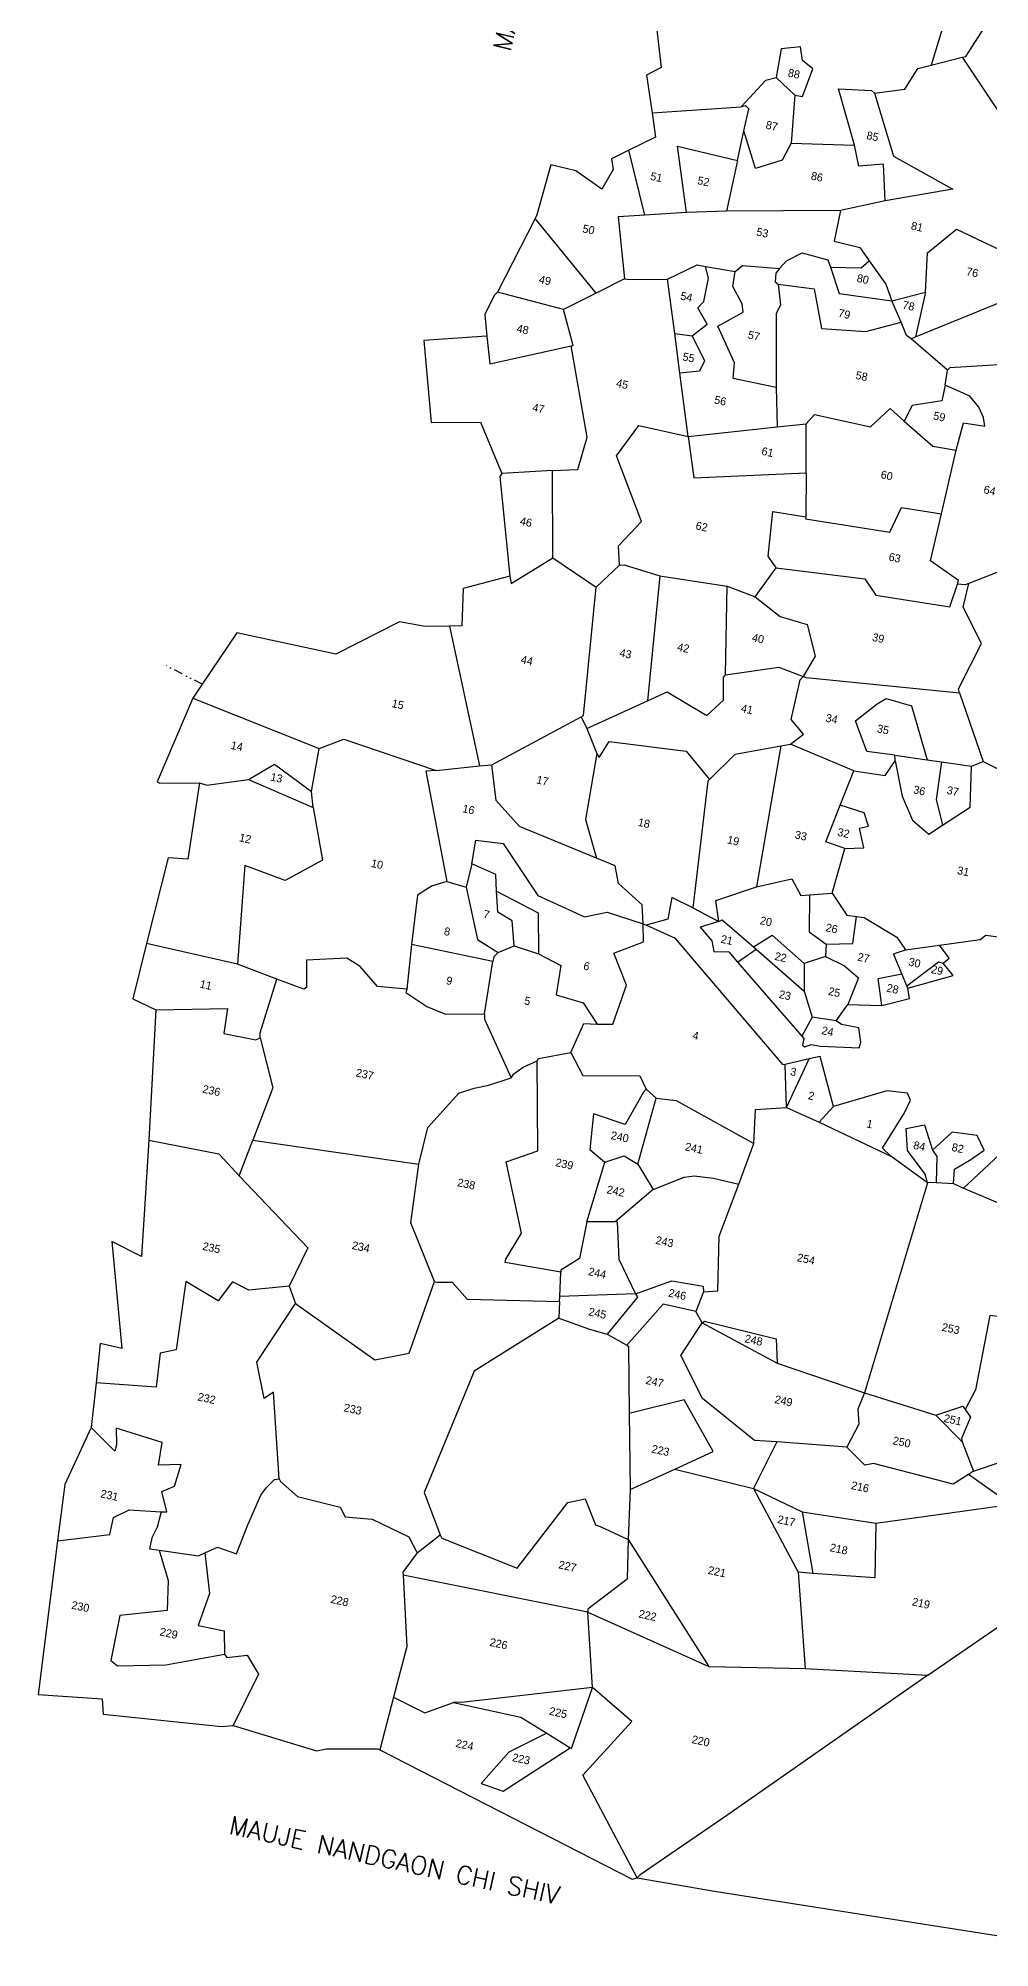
# Model space of a CAD drawing. Header units: metres. Extents: x 258512 to 260242, y 2187340 to 2189032.
# Drawn here: x 258512 to 259050, y 2187371 to 2188450 of the extents above; entities that cross this region are included whole.
import ezdxf

# ---------------------------------------------------------------- set-up
doc = ezdxf.new("R2010")
doc.units = ezdxf.units.M
doc.linetypes.add('DIVIDE', pattern=[1.25, 0.5, -0.25, 0, -0.25, 0, -0.25])
for name, color, linetype in [('POLY_PARCEL', 6, 'Continuous'), ('TEXT_MAPOUT', 7, 'Continuous'), ('TEXT_PARCEL', 7, 'Continuous'), ('V_BOUND_LINE', 7, 'Continuous'), ('V_DIVIDE_LINE', 7, 'DIVIDE')]:
    doc.layers.add(name, color=color, linetype=linetype)
doc.styles.get("Standard").update_dxf_attribs({"font": 'simplex.shx'})
doc.styles.add('TEXT_MAP', font='', dxfattribs={"height": 1.8})
doc.styles.get('TEXT_MAP').set_extended_font_data('Kruti Dev 050')

msp = doc.modelspace()

# ---------------------------------------------------------------- linework, layer by layer
at = {"layer": 'POLY_PARCEL'}
for p, q in [((259029.7, 2188477.1), (259016.7, 2188434.5)), ((259036.2, 2188439.5), (259051.9, 2188463.7)), ((258932, 2188443.8), (258929.2, 2188427.5)), ((258942.9, 2188444.9), (258932, 2188443.8)), ((258944, 2188437.2), (258942.9, 2188444.9)), ((258949.8, 2188432.5), (258944, 2188437.2)), ((259016.7, 2188434.5), (259034.3, 2188439)), ((259034.3, 2188439), (259036.2, 2188439.5)), ((259034.3, 2188439), (259070.5, 2188384.6)), ((258909.5, 2188411), (258923.3, 2188426)), ((258923.3, 2188426), (258929.2, 2188427.5)), ((258929.2, 2188427.5), (258939.7, 2188417.5)), ((258944.1, 2188416.9), (258949.8, 2188432.5)), ((259001.9, 2188421), (259009.2, 2188432.6)), ((259009.2, 2188432.6), (259016.7, 2188434.5)), ((258939.7, 2188417.5), (258937.7, 2188390.4)), ((258939.7, 2188417.5), (258944.1, 2188416.9)), ((258973.4, 2188389.4), (258964.3, 2188421.1)), ((258964.3, 2188421.1), (258983, 2188420.3)), ((258983, 2188420.3), (258984.8, 2188418.8)), ((258984.8, 2188418.8), (259001.9, 2188421)), ((258984.8, 2188418.8), (258995.4, 2188383.1)), ((258859.1, 2188407.6), (258909.5, 2188411)), ((258912, 2188411.5), (258909.5, 2188411)), ((258911, 2188397.5), (258913.7, 2188409.9)), ((258913.7, 2188409.9), (258912, 2188411.5)), ((258907.3, 2188380.7), (258911, 2188397.5)), ((258917.6, 2188376.1), (258911, 2188397.5)), ((258855, 2188349.8), (258845.9, 2188386.5)), ((258878.5, 2188351.4), (258873.5, 2188388.8)), ((258873.5, 2188388.8), (258907.3, 2188380.7)), ((258937.7, 2188390.4), (258932.5, 2188380.9)), ((258937.7, 2188390.4), (258973.4, 2188389.4)), ((258975.8, 2188377.4), (258973.4, 2188389.4)), ((258973.4, 2188389.4), (258973.4, 2188389.4)), ((258995.4, 2188383.1), (259029, 2188364.4)), ((258907.3, 2188380.7), (258901.2, 2188352.1)), ((258932.5, 2188380.9), (258917.6, 2188376.1)), ((258989.7, 2188378.7), (258975.8, 2188377.4)), ((258990.7, 2188357.9), (258989.7, 2188378.7)), ((259029, 2188364.4), (258990.7, 2188357.9)), ((258855, 2188349.8), (258839.9, 2188348.8)), ((258878.5, 2188351.4), (258855, 2188349.8)), ((258901.2, 2188352.1), (258878.5, 2188351.4)), ((258965.5, 2188352.4), (258901.2, 2188352.1)), ((258901.2, 2188352.1), (258901.2, 2188352.1)), ((258965.5, 2188352.4), (258962, 2188335.2)), ((258990.7, 2188357.9), (258965.5, 2188352.4)), ((258965.5, 2188352.4), (258965.5, 2188352.4)), ((258827.5, 2188305.8), (258793.1, 2188348)), ((258839.9, 2188348.8), (258843.6, 2188313.8)), ((259014.6, 2188328.6), (259031.1, 2188341.8)), ((259031.1, 2188341.8), (259109.1, 2188304.6)), ((258935, 2188324.1), (258943.9, 2188328.5)), ((258943.9, 2188328.5), (258958.4, 2188324.6)), ((258962, 2188335.2), (258976.5, 2188331.5)), ((258976.5, 2188331.5), (258976.5, 2188331.5)), ((258976.5, 2188331.5), (258981.7, 2188324.1)), ((259013.6, 2188306.3), (259014.6, 2188328.6)), ((258867.9, 2188313.6), (258884.6, 2188321.7)), ((258884.6, 2188321.7), (258889.3, 2188320.8)), ((258890.9, 2188314.2), (258889.3, 2188320.8)), ((258889.3, 2188320.8), (258906.1, 2188317.9)), ((258904.7, 2188309.6), (258906.1, 2188317.9)), ((258906.1, 2188317.9), (258910.2, 2188321.3)), ((258910.2, 2188321.3), (258931.1, 2188319.6)), ((258931.1, 2188319.6), (258929, 2188317.1)), ((258931.1, 2188319.6), (258935, 2188324.1)), ((258935, 2188324.1), (258935, 2188324.1)), ((258958.4, 2188324.6), (258959.8, 2188320.5)), ((258959.8, 2188320.5), (258964.8, 2188305.5)), ((258959.8, 2188320.5), (258977.2, 2188320.1)), ((258977.2, 2188320.1), (258981.7, 2188324.1)), ((258981.7, 2188324.1), (258991.1, 2188310.8)), ((258843.6, 2188313.8), (258827.5, 2188305.8)), ((258843.6, 2188313.8), (258846.6, 2188313.4)), ((258846.6, 2188313.4), (258867.9, 2188313.6)), ((258871.9, 2188282.9), (258867.9, 2188313.6)), ((258888.3, 2188301.1), (258890.9, 2188314.2)), ((258909.9, 2188299.7), (258904.7, 2188309.6)), ((258929, 2188317.1), (258928.7, 2188312.2)), ((258928.7, 2188312.2), (258930.3, 2188310.8)), ((258930.3, 2188310.8), (258950.7, 2188308.2)), ((258930.3, 2188310.8), (258931.6, 2188299.2)), ((258950.7, 2188308.2), (258954.8, 2188285.8)), ((258991.1, 2188310.8), (258994.5, 2188301.5)), ((259007.9, 2188281), (259083.3, 2188311.9)), ((258809, 2188296.5), (258771.8, 2188306.3)), ((258827.5, 2188305.8), (258809, 2188296.5)), ((258814.5, 2188276.2), (258809, 2188296.5)), ((258884.9, 2188297.4), (258888.3, 2188301.1)), ((258890.2, 2188288.3), (258884.9, 2188297.4)), ((258910.5, 2188295), (258909.9, 2188299.7)), ((258931.6, 2188299.2), (258929.2, 2188294.1)), ((258964.8, 2188305.5), (258994.5, 2188301.5)), ((258994.5, 2188301.5), (259013.6, 2188306.3)), ((258999.7, 2188289.4), (258994.5, 2188301.5)), ((259013.6, 2188306.3), (259007.9, 2188281)), ((258881.8, 2188281.6), (258890.2, 2188288.3)), ((258896.2, 2188287.1), (258910.5, 2188295)), ((258905.7, 2188266.3), (258896.2, 2188287.1)), ((258929.2, 2188294.1), (258929.2, 2188252.5)), ((258954.8, 2188285.8), (258979.8, 2188284)), ((258979.8, 2188284), (258999.7, 2188289.4)), ((259002.8, 2188281.9), (258999.7, 2188289.4)), ((258765.7, 2188281.4), (258767.4, 2188265.8)), ((258767.4, 2188265.8), (258813.4, 2188275.9)), ((258813.4, 2188275.9), (258814.5, 2188276.2)), ((258822.5, 2188224.4), (258813.4, 2188275.9)), ((258871.9, 2188282.9), (258881.8, 2188281.6)), ((258874.8, 2188260.6), (258871.9, 2188282.9)), ((258881.8, 2188281.6), (258888.7, 2188267.5)), ((259005.5, 2188280), (259002.8, 2188281.9)), ((259005.5, 2188280), (259007.9, 2188281)), ((259025.9, 2188262.3), (259005.5, 2188280)), ((258888.7, 2188267.5), (258885.9, 2188261.6)), ((258904.9, 2188257.6), (258905.7, 2188266.3)), ((259027.2, 2188263.5), (259025.9, 2188262.3)), ((259070.2, 2188266.2), (259027.2, 2188263.5)), ((258885.9, 2188261.6), (258874.8, 2188260.6)), ((258879.5, 2188224.8), (258874.8, 2188260.6)), ((258929.2, 2188252.5), (258904.9, 2188257.6)), ((258929.2, 2188252.5), (258929.7, 2188230.3)), ((259024.7, 2188253.8), (259022.7, 2188245)), ((259024.7, 2188253.8), (259025.9, 2188262.3)), ((259038.6, 2188247.5), (259024.7, 2188253.8)), ((259005.9, 2188242.3), (259001.5, 2188233.5)), ((259022.7, 2188245), (259005.9, 2188242.3)), ((259043.7, 2188241.3), (259038.6, 2188247.5)), ((258839, 2188213.8), (258851.7, 2188231)), ((258851.7, 2188231), (258879.5, 2188224.8)), ((258929.7, 2188230.3), (258946.2, 2188231.9)), ((258946.2, 2188231.9), (258950.9, 2188237.2)), ((258946.2, 2188204.3), (258946.2, 2188231.9)), ((258950.9, 2188237.2), (258982.4, 2188230.3)), ((258982.4, 2188230.3), (258993.6, 2188240.5)), ((258993.6, 2188240.5), (259001.5, 2188233.5)), ((259001.5, 2188233.5), (259017.6, 2188219.3)), ((259030.8, 2188217), (259034.9, 2188232.5)), ((259034.9, 2188232.5), (259047, 2188230.7)), ((259046.3, 2188235.5), (259043.7, 2188241.3)), ((259047, 2188230.7), (259046.3, 2188235.5)), ((258817.2, 2188206.2), (258822.5, 2188224.4)), ((258879.5, 2188224.8), (258929.7, 2188230.3)), ((258879.5, 2188224.8), (258882.7, 2188201.5)), ((258879.5, 2188224.8), (258879.5, 2188224.8)), ((258853.1, 2188176.8), (258839, 2188213.8)), ((259017.6, 2188219.3), (259030.8, 2188217)), ((259022.5, 2188181.1), (259030.8, 2188217)), ((258802.8, 2188205.5), (258774.3, 2188203.9)), ((258802.8, 2188205.5), (258817.2, 2188206.2)), ((258803.1, 2188156.2), (258802.8, 2188205.5)), ((258882.7, 2188201.5), (258946.2, 2188204.3)), ((258946.2, 2188204.3), (258945.9, 2188179.4)), ((258924.7, 2188157.1), (258927.3, 2188182.5)), ((258927.3, 2188182.5), (258945.9, 2188179.4)), ((258945.9, 2188179.4), (258945.8, 2188178.2)), ((258945.8, 2188178.2), (258993.3, 2188170.8)), ((258993.3, 2188170.8), (258999.9, 2188184.6)), ((258999.9, 2188184.6), (259022.5, 2188181.1)), ((259016.4, 2188154.5), (259022.5, 2188181.1)), ((258840.2, 2188163.1), (258853.1, 2188176.8)), ((258779.6, 2188141.7), (258803.1, 2188156.2)), ((258803.1, 2188156.2), (258803.1, 2188156.2)), ((258803.1, 2188156.2), (258827.6, 2188139.7)), ((258840.7, 2188152.1), (258840.2, 2188163.1)), ((258929.1, 2188150.6), (258924.7, 2188157.1)), ((258778.8, 2188145.8), (258779.6, 2188141.7)), ((258827.6, 2188139.7), (258840.7, 2188152.1)), ((258840.7, 2188152.1), (258843.3, 2188152.2)), ((258843.3, 2188152.2), (258863.4, 2188146)), ((258863.4, 2188146), (258856.6, 2188075.5)), ((258863.4, 2188146), (258901.6, 2188140.3)), ((258917.4, 2188134.3), (258929.1, 2188150.6)), ((258929.1, 2188150.6), (258979.2, 2188144.4)), ((259032.2, 2188143.5), (259016.4, 2188154.5)), ((259053.8, 2188147.9), (259038, 2188141.8)), ((258779.6, 2188141.7), (258779.6, 2188141.7)), ((258820.4, 2188067.1), (258827.6, 2188139.7)), ((258900.5, 2188090.1), (258901.6, 2188140.3)), ((258901.6, 2188140.3), (258917.4, 2188134.3)), ((258917.4, 2188134.3), (258931.5, 2188123.1)), ((258979.2, 2188144.4), (258985.4, 2188135.2)), ((258985.4, 2188135.2), (259027.2, 2188128.5)), ((259027.2, 2188128.5), (259031.5, 2188141.3)), ((259031.5, 2188141.3), (259032.2, 2188143.5)), ((259035.9, 2188141), (259031.5, 2188141.3)), ((259034.7, 2188128.3), (259038, 2188141.8)), ((259038, 2188141.8), (259035.9, 2188141)), ((258931.5, 2188123.1), (258946.6, 2188118.6)), ((259045.2, 2188107.9), (259034.7, 2188128.3)), ((258744.8, 2188117.7), (258761.7, 2188038.7)), ((258946.6, 2188118.6), (258951.2, 2188100.7)), ((259032.2, 2188082.3), (259045.2, 2188107.9)), ((258900.5, 2188090.1), (258930.7, 2188094.5)), ((258930.7, 2188094.5), (258944.5, 2188089.2)), ((258951.2, 2188100.7), (258944.5, 2188089.2)), ((258856.6, 2188075.5), (258867.7, 2188080.5)), ((258867.7, 2188080.5), (258890.1, 2188067.1)), ((258899.4, 2188075.8), (258899.5, 2188088.6)), ((258899.5, 2188088.6), (258900.5, 2188090.1)), ((258937.6, 2188064.9), (258942.7, 2188087.3)), ((258942.7, 2188087.3), (258944.5, 2188089.2)), ((258944.5, 2188089.2), (258946.1, 2188088.6)), ((258946.1, 2188088.6), (259032.7, 2188080)), ((259032.7, 2188080), (259032.2, 2188082.3)), ((259032.7, 2188080), (259046, 2188041.2)), ((258599.8, 2188076.9), (258671.2, 2188048.5)), ((258822.3, 2188059.9), (258856.6, 2188075.5)), ((258890.1, 2188067.1), (258899.4, 2188075.8)), ((258974, 2188064.1), (258986.2, 2188073.8)), ((258986.2, 2188073.8), (258991.3, 2188076.7)), ((258991.3, 2188076.7), (259005.6, 2188072.6)), ((259005.6, 2188072.6), (259014.4, 2188042.2)), ((258768.6, 2188039.3), (258819.1, 2188066.4)), ((258819.1, 2188066.4), (258820.4, 2188067.1)), ((258819.1, 2188066.4), (258822.3, 2188059.9)), ((258822.3, 2188059.9), (258828, 2188045.8)), ((258944.6, 2188056.7), (258937.6, 2188064.9)), ((258980.3, 2188046.9), (258974, 2188064.1)), ((258666.8, 2188024.2), (258671.2, 2188048.5)), ((258671.2, 2188048.5), (258685, 2188053.9)), ((258685, 2188053.9), (258737.2, 2188036.2)), ((258829.3, 2188043.5), (258834.8, 2188052.5)), ((258834.8, 2188052.5), (258878.3, 2188047.1)), ((258906, 2188045.4), (258931.9, 2188050)), ((258931.9, 2188050), (258918, 2187970.4)), ((258931.9, 2188050), (258937.3, 2188051)), ((258937.3, 2188051), (258944.6, 2188056.7)), ((258973.1, 2188036), (258937.3, 2188051)), ((258937.3, 2188051), (258937.3, 2188051)), ((258937.3, 2188051), (258937.3, 2188051)), ((258944.6, 2188056.7), (258944.6, 2188056.7)), ((258631.2, 2188031), (258645.9, 2188039.7)), ((258645.9, 2188039.7), (258666.8, 2188024.2)), ((258737.2, 2188036.2), (258761.7, 2188038.7)), ((258761.7, 2188038.7), (258768.6, 2188039.3)), ((258771, 2188019.2), (258768.6, 2188039.3)), ((258828, 2188045.8), (258821.5, 2188008.4)), ((258828, 2188045.8), (258829.3, 2188043.5)), ((258878.3, 2188047.1), (258891.6, 2188031)), ((258891.6, 2188031), (258906, 2188045.4)), ((258996.1, 2188044.8), (258980.3, 2188046.9)), ((258990.7, 2188033.2), (258996.4, 2188041.6)), ((258996.4, 2188041.6), (258996.1, 2188044.8)), ((258996.1, 2188044.8), (259014.4, 2188042.2)), ((258996.4, 2188041.6), (259000.3, 2188021.7)), ((259014.4, 2188042.2), (259022.5, 2188041)), ((259022.5, 2188041), (259019.6, 2188019.7)), ((259022.5, 2188041), (259039.4, 2188038.6)), ((259038.8, 2188015.4), (259039.4, 2188038.6)), ((259039.4, 2188038.6), (259046, 2188041.2)), ((259046, 2188041.2), (259074.2, 2188027.2)), ((258603.5, 2188029.1), (258607.7, 2188027.9)), ((258607.7, 2188027.9), (258631.2, 2188031)), ((258631.2, 2188031), (258667.8, 2188015.3)), ((258737.2, 2188036.2), (258731.3, 2188035.8)), ((258731.3, 2188035.8), (258743.2, 2187973.4)), ((258890.5, 2188030), (258882.1, 2187958.5)), ((258891.6, 2188031), (258890.5, 2188030)), ((258965.4, 2188016.6), (258973.1, 2188036)), ((258973.1, 2188036), (258990.7, 2188033.2)), ((258667.8, 2188015.3), (258666.8, 2188024.2)), ((258667.8, 2188015.3), (258672.9, 2187985.4)), ((258784.3, 2188004.4), (258771, 2188019.2)), ((258957.3, 2187995.9), (258965.4, 2188016.6)), ((258978.9, 2188012.2), (258965.4, 2188016.6)), ((259000.3, 2188021.7), (259006.1, 2188008)), ((259019.6, 2188019.7), (259023.2, 2188005.2)), ((259023.2, 2188005.2), (259038.8, 2188015.4)), ((258827.8, 2187986.6), (258784.3, 2188004.4)), ((258821.5, 2188008.4), (258827.8, 2187986.6)), ((258976.3, 2188003.6), (258981.4, 2188004.6)), ((258981.4, 2188004.6), (258978.9, 2188012.2)), ((259006.1, 2188008), (259015.4, 2188000.1)), ((259015.4, 2188000.1), (259023.2, 2188005.2)), ((258757.4, 2187983.3), (258759.5, 2187996.8)), ((258759.5, 2187996.8), (258775, 2187994.9)), ((258775, 2187994.9), (258794.5, 2187965.5)), ((258967.9, 2187992), (258957.3, 2187995.9)), ((258978.6, 2187992.4), (258976.3, 2188003.6)), ((258672.9, 2187985.4), (258652, 2187973.9)), ((258757.4, 2187983.3), (258754.2, 2187970.2)), ((258770.8, 2187977.3), (258757.4, 2187983.3)), ((258838.3, 2187982.3), (258827.8, 2187986.6)), ((258960.8, 2187966.9), (258967.9, 2187992)), ((258967.9, 2187992), (258978.6, 2187992.4)), ((258629.1, 2187982.5), (258625, 2187926.8)), ((258652, 2187973.9), (258629.1, 2187982.5)), ((258743.2, 2187973.4), (258734.6, 2187970.8)), ((258743.2, 2187973.4), (258754.2, 2187970.2)), ((258771.3, 2187968), (258770.8, 2187977.3)), ((258840.2, 2187972.3), (258838.3, 2187982.3)), ((258853.5, 2187960.2), (258840.2, 2187972.3)), ((258918, 2187970.4), (258938.1, 2187975)), ((258938.1, 2187975), (258943.2, 2187965.5)), ((258726.7, 2187965.7), (258723.2, 2187937.8)), ((258734.6, 2187970.8), (258726.7, 2187965.7)), ((258754.2, 2187970.2), (258760.5, 2187940.7)), ((258771.3, 2187968), (258794.7, 2187955.7)), ((258772, 2187956), (258771.3, 2187968)), ((258794.5, 2187965.5), (258821, 2187953.4)), ((258870.3, 2187964.3), (258868, 2187952.1)), ((258882.1, 2187958.5), (258870.3, 2187964.3)), ((258895.1, 2187962.7), (258918, 2187970.4)), ((258896.8, 2187950.9), (258895.1, 2187962.7)), ((258943.2, 2187965.5), (258948, 2187965.9)), ((258948, 2187965.9), (258947.9, 2187945)), ((258948, 2187965.9), (258960.8, 2187966.9)), ((258960.8, 2187966.9), (258969.1, 2187954.4)), ((258780.1, 2187951.1), (258772, 2187956)), ((258781.3, 2187937.1), (258780.1, 2187951.1)), ((258794.7, 2187955.7), (258794.9, 2187932.5)), ((258821, 2187953.4), (258833.7, 2187956)), ((258833.7, 2187956), (258854, 2187949.5)), ((258854, 2187949.5), (258853.5, 2187960.2)), ((258868, 2187952.1), (258855.7, 2187948.8)), ((258882.1, 2187958.5), (258896.8, 2187950.9)), ((258896.8, 2187950.9), (258886.3, 2187947.7)), ((258896.8, 2187950.9), (258898.6, 2187951.7)), ((258898.6, 2187951.7), (258916.3, 2187936.5)), ((258969.1, 2187954.4), (258974.6, 2187953.6)), ((258972.4, 2187938.4), (258974.6, 2187953.6)), ((258974.6, 2187953.6), (258978.8, 2187953)), ((258978.8, 2187953), (258997.3, 2187941.9)), ((258760.5, 2187940.7), (258772.1, 2187933.3)), ((258854.3, 2187939.3), (258854, 2187949.5)), ((258854, 2187949.5), (258855.7, 2187948.8)), ((258872.4, 2187941.3), (258855.7, 2187948.8)), ((258933.1, 2187869.9), (258872.4, 2187941.3)), ((258886.3, 2187947.7), (258892.8, 2187939.8)), ((258892.8, 2187939.8), (258893.9, 2187933.8)), ((258916.3, 2187936.5), (258926.9, 2187943)), ((258926.9, 2187943), (258945, 2187927.1)), ((258947.9, 2187945), (258957.5, 2187938.1)), ((258997.3, 2187941.9), (258997.3, 2187941.9)), ((258997.3, 2187941.9), (259002.2, 2187934.9)), ((259021.5, 2187937.5), (259044.4, 2187940.6)), ((259044.4, 2187940.6), (259047.5, 2187943.1)), ((259047.5, 2187943.1), (259064.2, 2187940.9)), ((258625, 2187926.8), (258573.6, 2187938.4)), ((258686.8, 2187930.1), (258663.9, 2187929)), ((258663.9, 2187929), (258664, 2187913.6)), ((258694.2, 2187925.3), (258686.8, 2187930.1)), ((258723.2, 2187937.8), (258720.6, 2187912.6)), ((258769.2, 2187928.3), (258723.2, 2187937.8)), ((258769.8, 2187930.8), (258769.2, 2187928.3)), ((258772.1, 2187933.3), (258769.8, 2187930.8)), ((258772.1, 2187933.3), (258781.3, 2187937.1)), ((258781.3, 2187937.1), (258794.9, 2187932.5)), ((258794.9, 2187932.5), (258807.5, 2187926)), ((258837.6, 2187933), (258854.3, 2187939.3)), ((258844.6, 2187914.9), (258837.6, 2187933)), ((258893.9, 2187933.8), (258902.4, 2187933.7)), ((258902.4, 2187933.7), (258907.4, 2187927.9)), ((258907.4, 2187927.9), (258917.9, 2187935.1)), ((258916.3, 2187936.5), (258917.9, 2187935.1)), ((258917.9, 2187935.1), (258944.9, 2187911.5)), ((258957.1, 2187931.1), (258945, 2187927.1)), ((258957.5, 2187938.1), (258957.1, 2187931.1)), ((258957.1, 2187931.1), (258957.1, 2187931.1)), ((258957.1, 2187931.1), (258957.1, 2187931.1)), ((258957.1, 2187931.1), (258967.7, 2187925.8)), ((258957.5, 2187938.1), (258972.4, 2187938.4)), ((258957.5, 2187938.1), (258957.5, 2187938.1)), ((258995.5, 2187932.6), (259002.2, 2187934.9)), ((259000.2, 2187921.2), (258995.5, 2187932.6)), ((259002.2, 2187934.9), (259021.5, 2187937.5)), ((259002.2, 2187934.9), (259002.2, 2187934.9)), ((259026.8, 2187930.1), (259021.5, 2187937.5)), ((259023.4, 2187927.3), (259026.8, 2187930.1)), ((258647.2, 2187918.3), (258625, 2187926.8)), ((258637.8, 2187888), (258647.2, 2187918.3)), ((258662.5, 2187912.5), (258647.2, 2187918.3)), ((258704, 2187914.1), (258694.2, 2187925.3)), ((258764.4, 2187898.6), (258769.2, 2187928.3)), ((258807.5, 2187926), (258804.9, 2187909.4)), ((258907.4, 2187927.9), (258943.6, 2187886.1)), ((258945, 2187927.1), (258944.9, 2187911.5)), ((258945, 2187927.1), (258945, 2187927.1)), ((258945, 2187927.1), (258945, 2187927.1)), ((258967.7, 2187925.8), (258975.7, 2187918.9)), ((258975.7, 2187918.9), (258969.7, 2187904)), ((258975.7, 2187918.9), (258975.7, 2187918.9)), ((258986.7, 2187918.7), (259000.2, 2187921.2)), ((258988.8, 2187903.3), (258986.7, 2187918.7)), ((259003, 2187914.4), (259000.2, 2187921.2)), ((259003, 2187914.4), (259020.8, 2187928.1)), ((259003.5, 2187913.2), (259029.2, 2187920.3)), ((259020.8, 2187928.1), (259023.4, 2187927.3)), ((259029.2, 2187920.3), (259023.4, 2187927.3)), ((258664, 2187913.6), (258662.5, 2187912.5)), ((258720.6, 2187912.6), (258704, 2187914.1)), ((258720.6, 2187912.6), (258720, 2187910.7)), ((258720, 2187910.7), (258731.9, 2187902.8)), ((258804.9, 2187909.4), (258820.1, 2187904.8)), ((258837, 2187892.8), (258844.6, 2187914.9)), ((258944.9, 2187911.5), (258949.5, 2187896.7)), ((258944.9, 2187911.5), (258944.9, 2187911.5)), ((258988.8, 2187903.3), (259004.5, 2187907.4)), ((259003, 2187914.4), (259003, 2187914.4)), ((259003.5, 2187913.2), (259003, 2187914.4)), ((259004.5, 2187907.4), (259003.5, 2187913.2)), ((258578.9, 2187901), (258619.3, 2187901.7)), ((258619.3, 2187901.7), (258617.2, 2187887.5)), ((258731.9, 2187902.8), (258742.4, 2187898.5)), ((258742.4, 2187898.5), (258764.4, 2187898.6)), ((258764.4, 2187898.6), (258764.4, 2187895.7)), ((258820.1, 2187904.8), (258828.1, 2187892.9)), ((258949.5, 2187896.7), (258943.6, 2187886.1)), ((258963.1, 2187894.7), (258949.5, 2187896.7)), ((258963.1, 2187894.7), (258969.7, 2187904)), ((258969.7, 2187904), (258988.8, 2187903.3)), ((258617.2, 2187887.5), (258635.3, 2187884)), ((258637.8, 2187885.1), (258637.8, 2187888)), ((258764.4, 2187895.7), (258779.6, 2187862.5)), ((258813.3, 2187876.9), (258820.6, 2187893.2)), ((258820.6, 2187893.2), (258828.1, 2187892.9)), ((258828.1, 2187892.9), (258837, 2187892.8)), ((258943.6, 2187886.1), (258943.6, 2187886.1)), ((258943.6, 2187886.1), (258944.8, 2187884.7)), ((258966, 2187892.7), (258963.1, 2187894.7)), ((258975.9, 2187890.7), (258966, 2187892.7)), ((258976.9, 2187882.6), (258975.9, 2187890.7)), ((258635.3, 2187884), (258637.8, 2187885.1)), ((258637.8, 2187885.1), (258645, 2187856.9)), ((258795, 2187873.5), (258813.3, 2187876.9)), ((258813.3, 2187876.9), (258820, 2187863.8)), ((258944.8, 2187884.7), (258944, 2187880.9)), ((258944, 2187880.9), (258945.4, 2187880)), ((258945.4, 2187880), (258949, 2187881.3)), ((258949, 2187881.3), (258954.2, 2187880.4)), ((258954.2, 2187880.4), (258976.1, 2187879.5)), ((258976.1, 2187879.5), (258976.9, 2187882.6)), ((258779.6, 2187862.5), (258781, 2187864.7)), ((258781, 2187864.7), (258786.4, 2187868.5)), ((258786.4, 2187868.5), (258794.3, 2187872.1)), ((258794.3, 2187872.1), (258795, 2187873.5)), ((258794.5, 2187821.3), (258794.3, 2187872.1)), ((258934.3, 2187870.1), (258933.1, 2187869.9)), ((258947.9, 2187873.2), (258934.3, 2187870.1)), ((258935, 2187845.7), (258934.3, 2187870.1)), ((258935, 2187845.7), (258947.9, 2187873.2)), ((258954, 2187874.6), (258947.9, 2187873.2)), ((258961.6, 2187846.3), (258954, 2187874.6)), ((258645, 2187856.9), (258633.7, 2187827.2)), ((258732.4, 2187834.4), (258749.9, 2187853.9)), ((258749.9, 2187853.9), (258758.6, 2187856.7)), ((258758.6, 2187856.7), (258767, 2187858.4)), ((258767, 2187858.4), (258779.6, 2187862.5)), ((258820, 2187863.8), (258852.1, 2187863.7)), ((258854.3, 2187854.5), (258844, 2187836.1)), ((258852.1, 2187863.7), (258855.8, 2187856.1)), ((258855.8, 2187856.1), (258854.3, 2187854.5)), ((258855.8, 2187856.1), (258861.4, 2187851)), ((258991.7, 2187855.2), (258961.6, 2187846.3)), ((259003.3, 2187853.8), (258991.7, 2187855.2)), ((259005, 2187849.8), (259003.3, 2187853.8)), ((258851.1, 2187813.7), (258861.4, 2187851)), ((258861.4, 2187851), (258872.8, 2187849.7)), ((258872.8, 2187849.7), (258916.6, 2187825.4)), ((258916.6, 2187825.4), (258917.6, 2187844.7)), ((258917.6, 2187844.7), (258935, 2187845.7)), ((258935, 2187845.7), (258935, 2187845.7)), ((258935, 2187845.7), (258935, 2187845.7)), ((258935, 2187845.7), (258953.4, 2187837.4)), ((258961.6, 2187846.3), (258953.4, 2187837.4)), ((258961.6, 2187846.3), (258961.6, 2187846.3)), ((258989.2, 2187822.7), (259001.7, 2187842.8)), ((259001.7, 2187842.8), (259005, 2187849.8)), ((258727.4, 2187813.7), (258732.4, 2187834.4)), ((258826, 2187842.2), (258823.9, 2187822.1)), ((258844, 2187836.1), (258826, 2187842.2)), ((258953.4, 2187837.4), (258994, 2187818.3)), ((259002.6, 2187833.9), (259012.9, 2187835.9)), ((259003.4, 2187821.4), (259002.6, 2187833.9)), ((259012.9, 2187835.9), (259012.9, 2187835.9)), ((259012.9, 2187835.9), (259017.5, 2187821.6)), ((259028.5, 2187831.9), (259017.5, 2187821.6)), ((259042.7, 2187829.9), (259028.5, 2187831.9)), ((258575, 2187827.2), (258614.4, 2187819.6)), ((258626, 2187807.1), (258633.7, 2187827.2)), ((258633.7, 2187827.2), (258727.4, 2187813.7)), ((258776.8, 2187815), (258794.5, 2187821.3)), ((258823.9, 2187822.1), (258832.5, 2187814.8)), ((258908.1, 2187802.5), (258916.6, 2187825.4)), ((258994, 2187818.3), (258989.2, 2187822.7)), ((259013.4, 2187808.1), (259003.4, 2187821.4)), ((259017.5, 2187821.6), (259019.9, 2187818.1)), ((259035, 2187800.2), (259061, 2187824.5)), ((259039.2, 2187816.3), (259046.6, 2187821.6)), ((259046.6, 2187821.6), (259042.7, 2187829.9)), ((258614.4, 2187819.6), (258626, 2187807.1)), ((258722.9, 2187780.6), (258727.4, 2187813.7)), ((258785.3, 2187774.8), (258776.8, 2187815)), ((258822.3, 2187781.1), (258832.5, 2187814.8)), ((258832.5, 2187814.8), (258843.3, 2187818.5)), ((258832.5, 2187814.8), (258832.5, 2187814.8)), ((258843.3, 2187818.5), (258851.1, 2187813.7)), ((258851.1, 2187813.7), (258859.7, 2187799.4)), ((258994, 2187818.3), (258994, 2187818.3)), ((259014.7, 2187803.1), (258994, 2187818.3)), ((259019.9, 2187818.1), (259019.5, 2187803.4)), ((259029.4, 2187802.9), (259029.8, 2187811)), ((259029.8, 2187811), (259039.2, 2187816.3)), ((258626, 2187807.1), (258664.8, 2187766.5)), ((258859.7, 2187799.4), (258877.3, 2187806.4)), ((258877.3, 2187806.4), (258882.8, 2187807.2)), ((258882.8, 2187807.2), (258893.7, 2187805.9)), ((258893.7, 2187805.9), (258908.1, 2187802.5)), ((258897, 2187773), (258908.1, 2187802.5)), ((259014.7, 2187803.1), (258979.1, 2187684.6)), ((259014.7, 2187803.1), (259013.4, 2187808.1)), ((259019.5, 2187803.4), (259014.7, 2187803.1)), ((259019.5, 2187803.4), (259029.4, 2187802.9)), ((259019.5, 2187803.4), (259019.5, 2187803.4)), ((259029.4, 2187802.9), (259035, 2187800.2)), ((259035, 2187800.2), (259062.7, 2187788.5)), ((258859.7, 2187799.4), (258838.2, 2187781.2)), ((258859.7, 2187799.4), (258859.7, 2187799.4)), ((258736.2, 2187747.5), (258722.9, 2187780.6)), ((258822.3, 2187781.1), (258818.1, 2187760.5)), ((258838.2, 2187781.2), (258822.3, 2187781.1)), ((258839.4, 2187781.1), (258838.2, 2187781.2)), ((258839.4, 2187781.1), (258839.4, 2187781.1)), ((258839.4, 2187781.1), (258840.4, 2187760.1)), ((258776.5, 2187760.1), (258785.3, 2187774.8)), ((258896.3, 2187742.2), (258897, 2187773)), ((258664.8, 2187766.5), (258654.1, 2187744.8)), ((258776.2, 2187758.2), (258776.5, 2187760.1)), ((258807.5, 2187752.7), (258776.2, 2187758.2)), ((258818.1, 2187760.5), (258807.5, 2187753.9)), ((258840.4, 2187760.1), (258849.7, 2187740.4)), ((258595.8, 2187747.4), (258590.3, 2187708.8)), ((258614, 2187736.5), (258595.8, 2187747.4)), ((258622.1, 2187747.3), (258614, 2187736.5)), ((258631.4, 2187742.6), (258622.1, 2187747.3)), ((258722, 2187707), (258736.2, 2187747.5)), ((258736.2, 2187747.5), (258737.8, 2187747)), ((258737.8, 2187747), (258746.2, 2187747)), ((258746.2, 2187747), (258754.6, 2187737.5)), ((258807, 2187738.9), (258807.5, 2187752.7)), ((258807.5, 2187753.9), (258807.5, 2187752.7)), ((258849.7, 2187740.4), (258870.3, 2187747.9)), ((258870.3, 2187747.9), (258888, 2187744.9)), ((258654.1, 2187744.8), (258631.4, 2187742.6)), ((258635.9, 2187701.8), (258657.7, 2187735.1)), ((258654.1, 2187744.8), (258657.7, 2187735.1)), ((258657.7, 2187735.1), (258702.6, 2187703.2)), ((258754.6, 2187737.5), (258806.9, 2187736.1)), ((258806.9, 2187736.1), (258806.5, 2187726.7)), ((258806.9, 2187736.1), (258807, 2187738.9)), ((258849.7, 2187740.4), (258807, 2187738.9)), ((258850.9, 2187738.7), (258833.7, 2187717.8)), ((258849.7, 2187740.4), (258850.9, 2187738.7)), ((258888.1, 2187741.6), (258883.8, 2187730.6)), ((258888, 2187744.9), (258888.1, 2187741.6)), ((258888.1, 2187741.6), (258896.3, 2187742.2)), ((258806.5, 2187726.7), (258758.7, 2187696.8)), ((258806.5, 2187726.7), (258823.7, 2187720.6)), ((258865.3, 2187734.6), (258844.9, 2187711.4)), ((258883.8, 2187730.6), (258865.3, 2187734.6)), ((258875.4, 2187705.6), (258887.4, 2187724.2)), ((258887.4, 2187724.2), (258883.8, 2187730.6)), ((258887.4, 2187724.2), (258888.7, 2187725.1)), ((258887.4, 2187724.2), (258929.7, 2187701.4)), ((258888.7, 2187725.1), (258929.1, 2187715)), ((259049.8, 2187728.3), (259041.8, 2187686.3)), ((259069.9, 2187725.6), (259049.8, 2187728.3)), ((258823.7, 2187720.6), (258833.7, 2187717.8)), ((258833.7, 2187717.8), (258844.9, 2187711.4)), ((258929.1, 2187715), (258929.7, 2187701.4)), ((258581.4, 2187706.9), (258579, 2187687.7)), ((258590.3, 2187708.8), (258581.4, 2187706.9)), ((258702.6, 2187703.2), (258722, 2187707)), ((258844.9, 2187711.4), (258845.8, 2187710.8)), ((258845.8, 2187710.8), (258846.2, 2187672.8)), ((258887.6, 2187681.4), (258875.4, 2187705.6)), ((258640.1, 2187681.3), (258635.9, 2187701.8)), ((258758.7, 2187696.8), (258730.4, 2187628.3)), ((258929.7, 2187701.4), (258979.1, 2187684.6)), ((258579, 2187687.7), (258545.1, 2187690.3)), ((258645.3, 2187684.9), (258640.1, 2187681.3)), ((258648.5, 2187635.9), (258645.3, 2187684.9)), ((258917, 2187657.6), (258887.6, 2187681.4)), ((258979.1, 2187684.6), (258975.3, 2187675.4)), ((258979.1, 2187684.6), (259019.4, 2187672)), ((259041.8, 2187686.3), (259035.9, 2187675.2)), ((258877.2, 2187680.7), (258846.2, 2187672.8)), ((258846.2, 2187672.8), (258846.7, 2187630)), ((258893.6, 2187651.4), (258877.2, 2187680.7)), ((258975.3, 2187675.4), (258975.9, 2187666.9)), ((259019.4, 2187672), (259034.6, 2187677.1)), ((259019.4, 2187672), (259034.2, 2187656.8)), ((259038.9, 2187670.8), (259033.9, 2187658.8)), ((259034.6, 2187677.1), (259035.9, 2187675.2)), ((259035.9, 2187675.2), (259038.9, 2187670.8)), ((258555.8, 2187651.7), (258542.4, 2187665)), ((258582.5, 2187656.6), (258556.4, 2187664.6)), ((258556.4, 2187664.6), (258556.7, 2187655.2)), ((258975.9, 2187666.9), (258969.1, 2187653.9)), ((259040.7, 2187640.4), (259097, 2187659.4)), ((258556.7, 2187655.2), (258555.8, 2187651.7)), ((258580.3, 2187643.7), (258582.5, 2187656.6)), ((258872, 2187641.5), (258893.6, 2187651.4)), ((258929.6, 2187656.8), (258916.3, 2187630.6)), ((258929.6, 2187656.8), (258917, 2187657.6)), ((258969.1, 2187653.9), (258929.6, 2187656.8)), ((258979.2, 2187643.8), (258969.1, 2187653.9)), ((259033.9, 2187658.8), (259034.2, 2187656.8)), ((259034.2, 2187656.8), (259040.7, 2187640.4)), ((258593.2, 2187644), (258580.3, 2187643.7)), ((258589.4, 2187631.9), (258593.2, 2187644)), ((258846.7, 2187630), (258872, 2187641.5)), ((258872, 2187641.5), (258916.3, 2187630.6)), ((258984.1, 2187644.7), (258979.2, 2187643.8)), ((259029.2, 2187633), (258984.1, 2187644.7)), ((259037.7, 2187638.4), (259029.2, 2187633)), ((259040.7, 2187640.4), (259037.7, 2187638.4)), ((259055.9, 2187625.7), (259037.7, 2187638.4)), ((258582.2, 2187628.9), (258589.4, 2187631.9)), ((258585, 2187617.4), (258582.2, 2187628.9)), ((258630.8, 2187610), (258638.2, 2187626.8)), ((258638.2, 2187626.8), (258641.2, 2187630.9)), ((258641.2, 2187630.9), (258645.8, 2187635.7)), ((258645.8, 2187635.7), (258648.5, 2187635.9)), ((258648.5, 2187635.9), (258649.2, 2187634.4)), ((258649.2, 2187634.4), (258658.9, 2187626.1)), ((258730.4, 2187628.3), (258739.4, 2187604.3)), ((258846.7, 2187630), (258845.6, 2187601.8)), ((258916.3, 2187630.6), (258943.8, 2187617.4)), ((258916.3, 2187630.6), (258941.6, 2187583.2)), ((258555, 2187614.2), (258563.8, 2187618.5)), ((258563.8, 2187618.5), (258581.9, 2187617.4)), ((258581.9, 2187617.4), (258579.6, 2187608.6)), ((258581.9, 2187617.4), (258585, 2187617.4)), ((258658.9, 2187626.1), (258683, 2187620)), ((258683, 2187620), (258685.8, 2187614.5)), ((258782.9, 2187585.6), (258811.6, 2187622.7)), ((258811.6, 2187622.7), (258821.4, 2187624.7)), ((258821.4, 2187624.7), (258827.2, 2187610)), ((258943.8, 2187617.4), (258949.9, 2187582.6)), ((258943.8, 2187617.4), (258985.4, 2187610.9)), ((258985.4, 2187610.9), (259057.2, 2187620.9)), ((258552.9, 2187604.6), (258555, 2187614.2)), ((258579.6, 2187608.6), (258576.7, 2187602.7)), ((258624.5, 2187593.7), (258630.8, 2187610)), ((258685.8, 2187614.5), (258701, 2187613.2)), ((258701, 2187613.2), (258721.7, 2187603.3)), ((258827.2, 2187610), (258829.8, 2187609.1)), ((258829.8, 2187609.1), (258845.6, 2187601.8)), ((258985.4, 2187610.9), (258984.9, 2187580)), ((258523.3, 2187600.9), (258552.9, 2187604.6)), ((258576.7, 2187602.7), (258575.3, 2187596.4)), ((258575.3, 2187596.4), (258580.8, 2187595.6)), ((258580.8, 2187595.6), (258585.9, 2187578.6)), ((258580.8, 2187595.6), (258603, 2187592.5)), ((258606.6, 2187594.2), (258613.7, 2187597.4)), ((258613.7, 2187597.4), (258624.5, 2187593.7)), ((258721.7, 2187603.3), (258726.4, 2187594.2)), ((258726.4, 2187594.2), (258739.4, 2187604.3)), ((258739.4, 2187604.3), (258740.3, 2187602.4)), ((258740.3, 2187602.4), (258740.3, 2187602.4)), ((258740.3, 2187602.4), (258782.9, 2187585.6)), ((258845.6, 2187601.8), (258845.1, 2187579.3)), ((258845.6, 2187601.8), (258891.2, 2187530)), ((258603, 2187592.5), (258606.6, 2187594.2)), ((258606.6, 2187594.2), (258609.1, 2187571.3)), ((258726.4, 2187594.2), (258718.4, 2187583.2)), ((258585.9, 2187578.6), (258585.2, 2187561.6)), ((258718.4, 2187583.2), (258718.5, 2187581.5)), ((258822.9, 2187560.7), (258718.5, 2187581.5)), ((258718.5, 2187581.5), (258720.6, 2187541.3)), ((258845.1, 2187579.3), (258822.9, 2187562.4)), ((258941.6, 2187583.2), (258945.6, 2187528.8)), ((258949.9, 2187582.6), (258941.6, 2187583.2)), ((258984.9, 2187580), (258949.9, 2187582.6)), ((258609.1, 2187571.3), (258602.7, 2187553.1)), ((258822.9, 2187562.4), (258822.9, 2187560.7)), ((258558.6, 2187558.7), (258553.4, 2187533.3)), ((258585.2, 2187561.6), (258558.6, 2187558.7)), ((258602.7, 2187553.1), (258617.4, 2187550.1)), ((258822.9, 2187560.7), (258891.2, 2187530)), ((258825.4, 2187518.1), (258822.9, 2187560.7)), ((259014.9, 2187525.1), (259055.7, 2187553.2)), ((258617.4, 2187550.1), (258617.6, 2187536.9)), ((258720.6, 2187541.3), (258713.1, 2187512.7)), ((258553.4, 2187533.3), (258557.2, 2187530.4)), ((258557.2, 2187530.4), (258584.6, 2187531)), ((258584.6, 2187531), (258617.6, 2187536.9)), ((258617.6, 2187536.9), (258619, 2187535.1)), ((258619, 2187535.1), (258630.4, 2187536.4)), ((258630.4, 2187536.4), (258636.8, 2187525.7)), ((258891.2, 2187530), (258945.6, 2187528.8)), ((258636.8, 2187525.7), (258622.6, 2187496.7)), ((259014.9, 2187525.1), (258901.4, 2187445.9)), ((258945.6, 2187528.8), (259014.9, 2187525.1)), ((258713.1, 2187512.7), (258705.3, 2187482.9)), ((258713.1, 2187512.7), (258730.7, 2187503.8)), ((258730.7, 2187503.8), (258746.9, 2187509.7)), ((258753.2, 2187509.9), (258746.9, 2187509.7)), ((258746.9, 2187509.7), (258785, 2187501.3)), ((258825.4, 2187518.1), (258753.2, 2187509.9)), ((258813.6, 2187483.6), (258825.4, 2187518.1)), ((258847.6, 2187499), (258825.4, 2187518.1)), ((258785, 2187501.3), (258799.6, 2187492.3)), ((258820, 2187468.6), (258847.6, 2187499)), ((258799.6, 2187492.3), (258778.2, 2187481.5)), ((258799.6, 2187492.3), (258812.8, 2187484.1)), ((258778.2, 2187481.5), (258762.6, 2187463.9)), ((258775.1, 2187459.6), (258812.8, 2187484.1)), ((258812.8, 2187484.1), (258813.6, 2187483.6)), ((258850.6, 2187410.6), (258820, 2187468.6)), ((258762.6, 2187463.9), (258775.1, 2187459.6)), ((258901.4, 2187445.9), (258852.3, 2187412.3)), ((258852.3, 2187412.3), (258850.6, 2187410.6))]:
    msp.add_line(p, q, dxfattribs=at)
at = {"layer": 'V_BOUND_LINE'}
for p, q in [((258861.4, 2188457.6), (258864.3, 2188433.2)), ((258864.3, 2188433.2), (258855.9, 2188428.9)), ((258855.9, 2188428.9), (258859.1, 2188407.6)), ((258859.1, 2188407.6), (258861.1, 2188393.9)), ((258861.1, 2188393.9), (258845.9, 2188386.5)), ((258845.9, 2188386.5), (258836.1, 2188381.6)), ((258801.9, 2188378.2), (258794.1, 2188349.9)), ((258816.1, 2188374.9), (258801.9, 2188378.2)), ((258830.8, 2188364.5), (258816.1, 2188374.9)), ((258837.1, 2188375.6), (258830.8, 2188364.5)), ((258836.1, 2188381.6), (258837.1, 2188375.6)), ((258794.1, 2188349.9), (258793.1, 2188348)), ((258793.1, 2188348), (258771.8, 2188306.3)), ((258769.9, 2188304.5), (258764.7, 2188293.7)), ((258771.8, 2188306.3), (258769.9, 2188304.5)), ((258764.7, 2188293.7), (258765.7, 2188281.4)), ((258765.7, 2188281.4), (258730.2, 2188279)), ((258730.2, 2188279), (258734.3, 2188232.6)), ((258734.3, 2188232.6), (258762.2, 2188232.9)), ((258762.2, 2188232.9), (258774.3, 2188203.9)), ((258774.3, 2188203.9), (258773.2, 2188202.1)), ((258773.2, 2188202.1), (258778.8, 2188145.8)), ((258778.8, 2188145.8), (258752.5, 2188139)), ((258752.5, 2188139), (258751.7, 2188117.9)), ((258624.6, 2188113.8), (258605.1, 2188084.8)), ((258680.5, 2188101.8), (258624.6, 2188113.8)), ((258716.5, 2188120), (258680.5, 2188101.8)), ((258731, 2188117.5), (258716.5, 2188120)), ((258744.8, 2188117.7), (258731, 2188117.5)), ((258751.7, 2188117.9), (258744.8, 2188117.7)), ((258605.1, 2188084.8), (258599.8, 2188076.9)), ((258599.8, 2188076.9), (258579.6, 2188029.8)), ((258579.6, 2188029.8), (258581.2, 2188029)), ((258581.2, 2188029), (258603.5, 2188029.1)), ((258603.5, 2188029.1), (258597, 2187986.1)), ((258585.9, 2187986.8), (258573.6, 2187938.4)), ((258597, 2187986.1), (258585.9, 2187986.8)), ((258573.6, 2187938.4), (258565.8, 2187907.2)), ((258565.8, 2187907.2), (258578.9, 2187901)), ((258578.9, 2187901), (258575, 2187827.2)), ((258575, 2187827.2), (258570.8, 2187761.6)), ((258570.8, 2187761.6), (258554, 2187770.1)), ((258554, 2187770.1), (258559.6, 2187709.7)), ((258547.5, 2187712.5), (258545.1, 2187690.3)), ((258559.6, 2187709.7), (258547.5, 2187712.5)), ((258545.1, 2187690.3), (258542.4, 2187665)), ((258542.4, 2187665), (258527.4, 2187632.8)), ((258527.4, 2187632.8), (258523.3, 2187600.9)), ((258523.3, 2187600.9), (258512.4, 2187514.2)), ((258512.4, 2187514.2), (258548.6, 2187511.8)), ((258548.6, 2187511.8), (258549.1, 2187503)), ((258549.1, 2187503), (258616, 2187496)), ((258616, 2187496), (258622.6, 2187496.7)), ((258622.6, 2187496.7), (258669.6, 2187482.3)), ((258669.6, 2187482.3), (258675.3, 2187483.4)), ((258675.3, 2187483.4), (258704.3, 2187483.4)), ((258704.3, 2187483.4), (258705.3, 2187482.9)), ((258705.3, 2187482.9), (258847.9, 2187409.8)), ((258847.9, 2187409.8), (258850.6, 2187410.6)), ((258850.6, 2187410.6), (258895.5, 2187402.9)), ((258895.5, 2187402.9), (259098.1, 2187371.1))]:
    msp.add_line(p, q, dxfattribs=at)
at = {"layer": 'V_DIVIDE_LINE', "ltscale": 10}
msp.add_line((258605.1, 2188084.8), (258583.5, 2188096), dxfattribs=at)

# ---------------------------------------------------------------- texts
at = {"layer": 'TEXT_MAPOUT'}
for s, rotation, p in [('MAUJE AALEWADI CHI SHIV', 76.8721, (258779.1, 2188441.7)), ('MAUJE NANDGAON CHI SHIV', 347.8063, (258619.6, 2187435.7))]:
    msp.add_text(s, height=10.279, rotation=rotation, dxfattribs=at).set_placement(p)
at = {"layer": 'TEXT_PARCEL', "style": 'TEXT_MAP'}
for s, p in [('88', (258935.5, 2188428.2)), ('87', (258923, 2188398.8)), ('85', (258979.9, 2188392.9)), ('51', (258857.8, 2188369.8)), ('52', (258884.4, 2188367.4)), ('86', (258948.5, 2188370)), ('50', (258819.5, 2188340.2)), ('53', (258917.7, 2188338.4)), ('81', (259005, 2188341.8)), ('76', (259036.2, 2188316)), ('49', (258794.9, 2188311.5)), ('54', (258874.8, 2188302.2)), ('80', (258974.4, 2188312.2)), ('79', (258963.9, 2188292.5)), ('78', (259000.2, 2188297.1)), ('48', (258782.3, 2188283.8)), ('57', (258912.9, 2188280.2)), ('55', (258876, 2188267.9)), ('45', (258838.5, 2188252.9)), ('58', (258973.7, 2188257.4)), ('47', (258791.2, 2188239.2)), ('56', (258893.9, 2188243.5)), ('59', (259017.6, 2188234.5)), ('61', (258920.6, 2188214.5)), ('60', (258987.9, 2188201.3)), ('64', (259046, 2188192.8)), ('46', (258784.2, 2188175)), ('62', (258883.4, 2188172.4)), ('63', (258992.4, 2188154.8)), ('40', (258915.2, 2188109.2)), ('39', (258983.1, 2188109.4)), ('43', (258840.4, 2188100.6)), ('42', (258873, 2188103.9)), ('44', (258784.7, 2188096.8)), ('15', (258711.8, 2188072)), ('41', (258909, 2188069.3)), ('34', (258956.8, 2188063.8)), ('35', (258985.8, 2188057.8)), ('14', (258620.9, 2188048.4)), ('13', (258643.3, 2188030.5)), ('17', (258793.5, 2188028.9)), ('36', (259006.3, 2188023.3)), ('37', (259025.2, 2188023)), ('16', (258751.7, 2188012.6)), ('18', (258850.8, 2188004.9)), ('12', (258625.6, 2187996.2)), ('19', (258901.2, 2187995)), ('33', (258939.4, 2187997.8)), ('32', (258963.5, 2187999.3)), ('10', (258700.1, 2187981.7)), ('31', (259031.1, 2187977.7)), ('7', (258763.5, 2187953)), ('20', (258919.7, 2187949.4)), ('8', (258741.3, 2187943.3)), ('21', (258897.6, 2187938.9)), ('26', (258956.8, 2187945.4)), ('22', (258928, 2187929.2)), ('27', (258974.8, 2187928.8)), ('30', (259003.6, 2187926)), ('9', (258742.5, 2187915.5)), ('6', (258820, 2187923.7)), ('29', (259016.3, 2187921.8)), ('11', (258603.4, 2187913.5)), ('5', (258786.6, 2187904.1)), ('23', (258930.4, 2187907.7)), ('25', (258958.3, 2187909.4)), ('28', (258991.2, 2187911.3)), ('4', (258881.6, 2187884.5)), ('24', (258954.5, 2187887.3)), ('237', (258691.5, 2187863.4)), ('3', (258936.8, 2187864.1)), ('236', (258604.9, 2187854.2)), ('2', (258946.9, 2187850.5)), ('240', (258835.5, 2187828)), ('1', (258979.9, 2187834.6)), ('241', (258877.4, 2187821.6)), ('84', (259006.3, 2187822.5)), ('82', (259028, 2187821.3)), ('239', (258804.2, 2187812.7)), ('238', (258748.8, 2187801.4)), ('242', (258833.2, 2187797.4)), ('235', (258604.9, 2187765.4)), ('234', (258689.3, 2187765.9)), ('243', (258860.8, 2187768.8)), ('254', (258940.7, 2187759)), ('244', (258822.8, 2187751.1)), ('246', (258868, 2187739)), ('245', (258822.9, 2187728.4)), ('253', (259022.4, 2187719.7)), ('248', (258911.1, 2187713.2)), ('247', (258855.2, 2187689.7)), ('232', (258602.2, 2187680.3)), ('249', (258928, 2187678.9)), ('233', (258684.7, 2187674.2)), ('251', (259023.5, 2187668.2)), ('250', (258994.7, 2187655.6)), ('223', (258858.5, 2187650.9)), ('231', (258547.3, 2187625.6)), ('216', (258971.2, 2187630.3)), ('217', (258929.6, 2187611.1)), ('218', (258959.2, 2187595.2)), ('227', (258806, 2187585.5)), ('221', (258890.4, 2187582.4)), ('230', (258530.9, 2187562.7)), ('228', (258677.3, 2187566)), ('219', (259005.6, 2187564.6)), ('229', (258580.8, 2187547.6)), ('222', (258851.2, 2187557.7)), ('226', (258767.1, 2187541.7)), ('225', (258800.7, 2187502.8)), ('224', (258747.9, 2187484.6)), ('220', (258881.2, 2187486.8)), ('223', (258779.8, 2187476.6))]:
    msp.add_text(s, height=4.52, rotation=347.8063, dxfattribs=at).set_placement(p)

doc.saveas('drawing.dxf')
